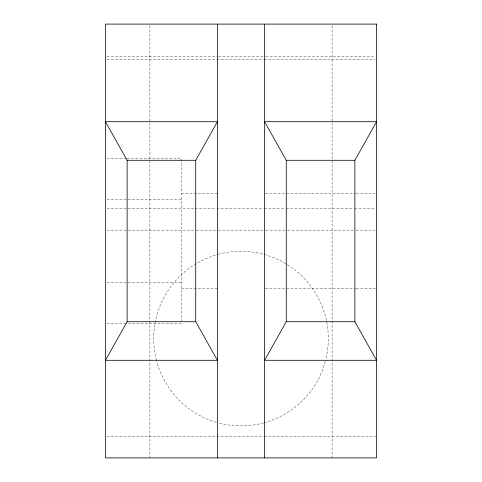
<?xml version="1.0" encoding="UTF-8"?>
<svg xmlns="http://www.w3.org/2000/svg" width="482" height="482" viewBox="0 0 482 482"><rect width="100%" height="100%" fill="white"/><g stroke="black" fill="none" stroke-linecap="round" stroke-linejoin="round"><path stroke-width="0.36" stroke-dasharray="2.41 1.81" d="M106.944 56.635L217.653 56.635M218.406 56.635L265.1 56.635M265.853 56.635L375.056 56.635M106.944 59.605L216.147 59.605M216.9 59.605L263.594 59.605M264.347 59.605L375.056 59.605M106.944 158.349L126.483 158.349M127.236 158.349L181.353 158.349L181.353 323.651L127.236 323.651M181.353 193.282L217.424 193.282M265.329 193.282L355.517 193.282M356.27 193.282L375.062 193.282M106.944 199.675L181.353 199.675M106.944 208.465L194.306 208.465M195.059 208.465L216.147 208.465M216.9 208.465L263.594 208.465M264.347 208.465L285.434 208.465M286.188 208.465L353.969 208.465M354.722 208.465L375.056 208.465M106.944 230.155L195.812 230.155M196.566 230.155L217.653 230.155M218.406 230.155L265.1 230.155M265.853 230.155L286.941 230.155M287.694 230.155L355.475 230.155M356.228 230.155L375.056 230.155M106.944 282.325L181.353 282.325M181.353 288.718L217.424 288.718M265.329 288.718L355.517 288.718M356.27 288.718L376.562 288.718M106.944 323.651L126.483 323.651M106.944 436.21L216.147 436.21M216.9 436.21L263.594 436.21M264.347 436.21L375.809 436.21M332.098 25.606L332.098 457.9M149.902 25.606L149.902 457.9M264.281 254.466A87.302 87.302 0 0 1 325.856 359.126M325.326 361.199A87.302 87.302 0 0 1 264.281 422.744M263.594 422.931A87.302 87.302 0 0 1 218.406 422.931M216.346 422.353A87.302 87.302 0 0 1 156.674 361.199M156.493 360.512A87.302 87.302 0 0 1 217.719 254.466M218.406 254.279A87.302 87.302 0 0 1 263.594 254.279"/><path stroke-width="0.72" d="M195.734 160.289L217.424 121.705L105.438 121.705L127.128 160.289L127.128 321.711L105.438 360.295L217.424 360.295L195.734 321.711L195.734 160.289L127.128 160.289M354.873 160.289L376.562 121.705L264.576 121.705L286.266 160.289L286.266 321.711L264.576 360.295L376.562 360.295L354.873 321.711L354.873 160.289L286.266 160.289M127.128 321.711L195.734 321.711M286.266 321.711L354.873 321.711M264.576 24.1L264.576 457.9M217.424 24.1L217.424 457.9M376.562 24.1L105.438 24.1L105.438 457.9L376.562 457.9L376.562 24.1"/></g></svg>
